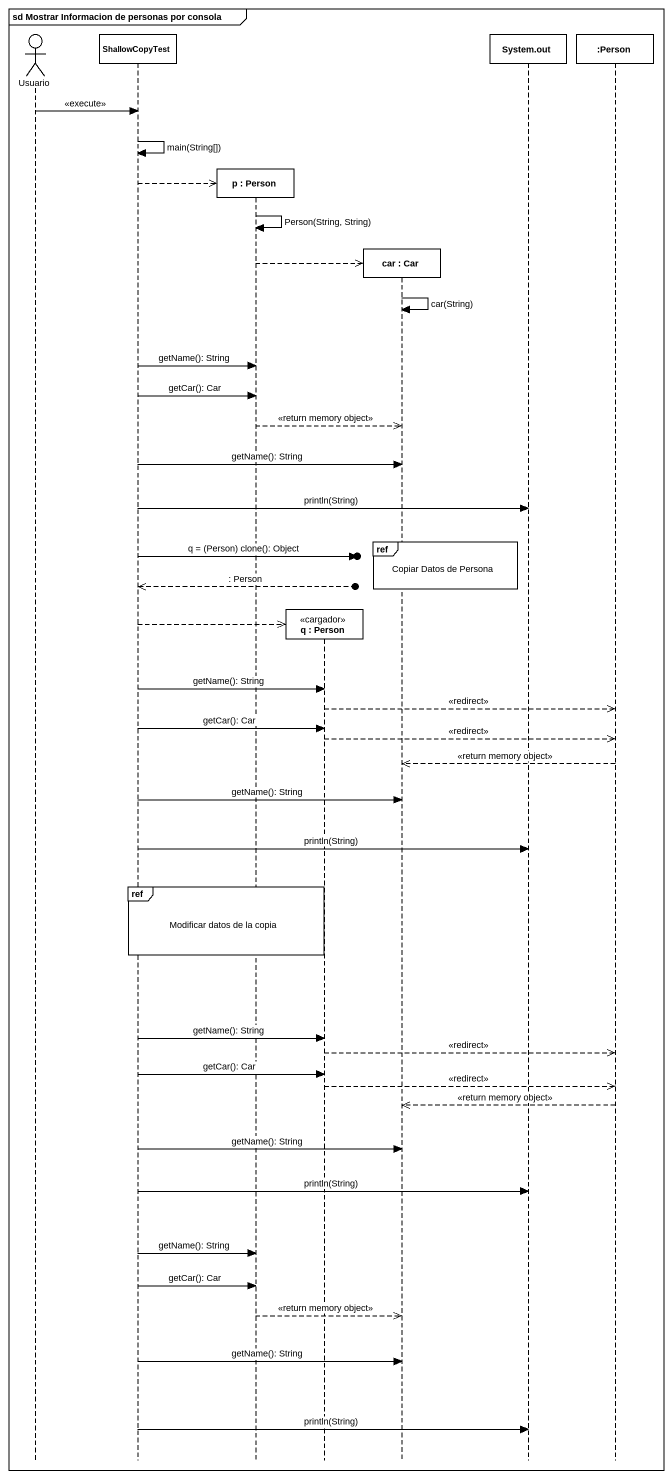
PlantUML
@startuml
mainframe sd Mostrar Informacion de personas por consola
hide footbox
actor Usuario
participant ShallowCopyTest
participant "p : Person" as p
participant "q : Person" as q <<cargador>>
participant "car : Car" as car
participant "System.out" as System_out
participant ":Person" as Person_

Usuario -> ShallowCopyTest : <<execute>>
ShallowCopyTest -> ShallowCopyTest : main(String[])
ShallowCopyTest -->> p **
p -> p : Person(String, String)
p -->> car **
car -> car : car(String)
ShallowCopyTest -> p : getName(): String
ShallowCopyTest -> p : getCar(): Car
p -->> car : <<return memory object>>
ShallowCopyTest -> car : getName(): String
ShallowCopyTest -> System_out : println(String)
ref over car : Copiar Datos de Persona
ShallowCopyTest ->o] : q = (Person) clone(): Object
ShallowCopyTest <<--o] : : Person
ShallowCopyTest -->> q **
ShallowCopyTest -> q : getName(): String
q -->> Person_ : <<redirect>>
ShallowCopyTest -> q : getCar(): Car
q -->> Person_ : <<redirect>>
Person_ -->> car : <<return memory object>>
ShallowCopyTest -> car : getName(): String
ShallowCopyTest -> System_out : println(String)
ref over ShallowCopyTest, p, q : Modificar datos de la copia
ShallowCopyTest -> q : getName(): String
q -->> Person_ : <<redirect>>
ShallowCopyTest -> q : getCar(): Car
q -->> Person_ : <<redirect>>
Person_ -->> car : <<return memory object>>
ShallowCopyTest -> car : getName(): String
ShallowCopyTest -> System_out : println(String)
ShallowCopyTest -> p : getName(): String
ShallowCopyTest -> p : getCar(): Car
p -->> car : <<return memory object>>
ShallowCopyTest -> car : getName(): String
ShallowCopyTest -> System_out : println(String)
@enduml
